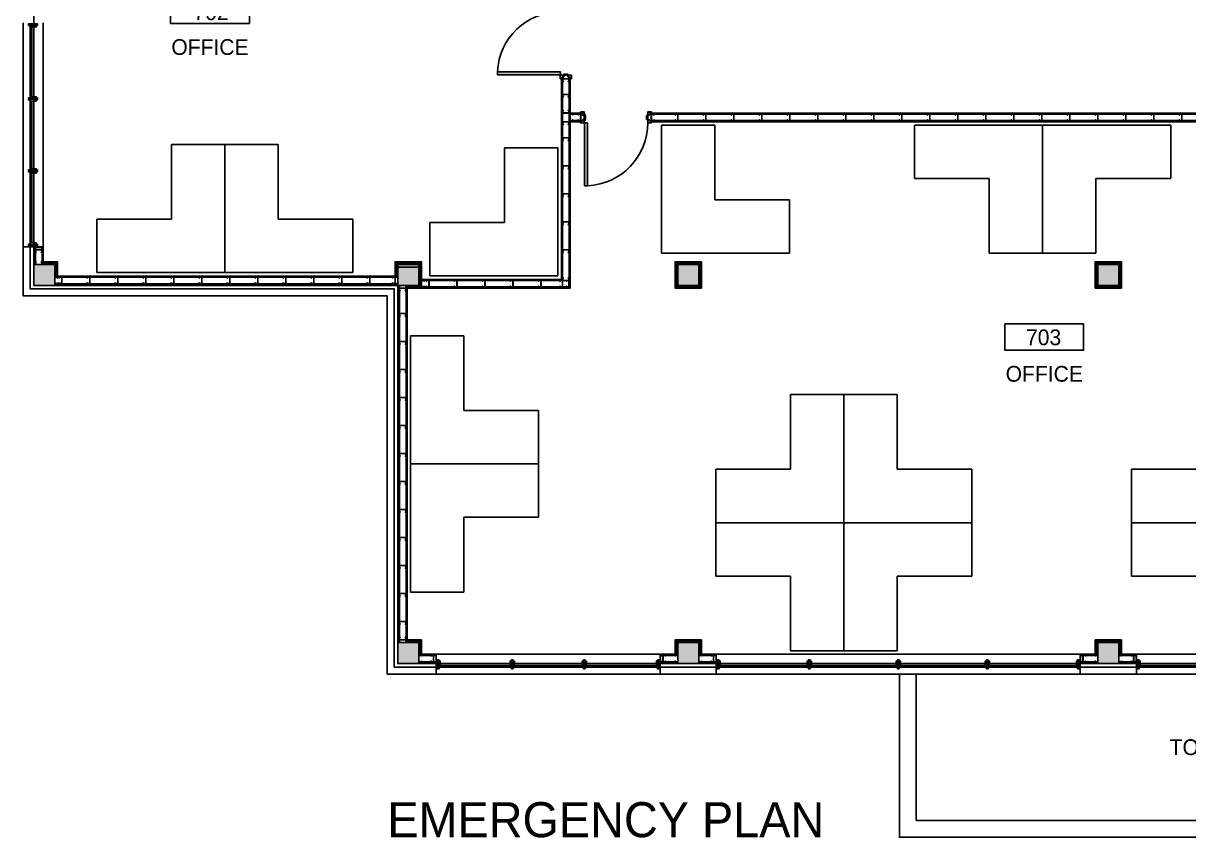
# Model space of a CAD drawing. Header units: millimetres. Extents: x 5414 to 278894, y 4264 to 146383.
# Drawn here: x 171914 to 188562, y 4264 to 15895 of the extents above; entities that cross this region are included whole.
import ezdxf
from ezdxf.enums import TextEntityAlignment as Align

# ---------------------------------------------------------------- set-up
doc = ezdxf.new("R2010")
doc.units = ezdxf.units.MM
doc.linetypes.add('Commercial Base Plan$0$ACAD_ISO02W100', pattern=[15, 12, -3])
for name, color, linetype in [('Commercial Base Plan$0$A-DR-INT', 6, 'Continuous'), ('Commercial Base Plan$0$A-GL-RMS-IDN', 6, 'Continuous'), ('Commercial Base Plan$0$A-PL-LAY-S', 6, 'Continuous'), ('Commercial Base Plan$0$I-FU-DSK', 6, 'Continuous')]:
    doc.layers.add(name, color=color, linetype=linetype)
doc.styles.add('Commercial Base Plan$0$STYLUS BT', font='stylu.ttf')

# ---------------------------------------------------------------- blocks, each defined once
blk = doc.blocks.new('Commercial Base Plan$0$wbFurringChanel 70x22')
blk.add_lwpolyline([(5, 3), (0, 3, 0.414214), (0, 2), (0, 0, 0.414214), (0, 0), (16, 0, 0.394412), (16, 0), (17, 22, -0.394412), (18, 22), (18, 22, -0.198912), (19, 22), (19, 21, 0.198912), (19, 21), (51, 21), (51, 21, 0.198912), (51, 21), (51, 22, -0.198912), (52, 22), (52, 22, -0.394412), (53, 22), (54, 0, 0.394412), (54, 0), (70, 0, 0.414214), (70, 0), (70, 2, 0.414214), (70, 2), (65, 2)], format="xyb")
blk = doc.blocks.new('Commercial Base Plan$0$wbC_Stud 92x38')
blk.add_lwpolyline([(-13, 38), (-3, 38, -0.414214), (0, 35), (0, 3, -0.414214), (-3, 0), (-89, 0, -0.414214), (-92, 3), (-92, 35, -0.414214), (-89, 38), (-79, 38), (-79, 37), (-89, 37, 0.414214), (-91, 35), (-91, 3, 0.414214), (-89, 1), (-3, 1, 0.414214), (-1, 3), (-1, 35, 0.414214), (-3, 37), (-13, 37)], format="xyb", close=True)
blk = doc.blocks.new('Commercial Base Plan$0$wbAluminJamb 127x44.5')
for p, q in [((-109.5, 39.25), (-127, 39.25)), ((-22.5, 56.5), (-17.5, 51.5)), ((0, 39.25), (-17.5, 39.25))]:
    blk.add_line(p, q)
at = {"color": 5}
for p, q in [((-47.5, 56.5), (-47.5, 66.5)), ((-22.5, 56.5), (-22.5, 66.5))]:
    blk.add_line(p, q, dxfattribs=at)
for points in [[(-127, 39.25), (-127, 12), (0, 12), (0, 39.25)], [(-22.5, 56.5), (-109.5, 56.5), (-109.5, 31.5), (-17.5, 31.5), (-17.5, 51.5)]]:
    blk.add_lwpolyline(points)
blk = doc.blocks.new('Commercial Base Plan$0$wbAluminMulion 127x44.5')
for p, q in [((-109.5, 13.625), (-127, 13.625)), ((-22.5, 30.875), (-17.5, 25.875)), ((0, 13.625), (-17.5, 13.625)), ((-22.5, -30.875), (-17.5, -25.875))]:
    blk.add_line(p, q)
at = {"color": 5}
for p, q in [((-47.5, 30.875), (-47.5, 40.875)), ((-22.5, 30.875), (-22.5, 40.875)), ((-47.5, -30.875), (-47.5, -40.875)), ((-22.5, -30.875), (-22.5, -40.875))]:
    blk.add_line(p, q, dxfattribs=at)
for points in [[(-127, 13.625), (-127, -13.625), (-109.5, -13.625)], [(-22.5, 30.875), (-109.5, 30.875), (-109.5, 5.875), (-17.5, 5.875), (-17.5, 25.875)], [(-17.5, -13.625), (0, -13.625), (0, 13.625)], [(-22.5, -30.875), (-109.5, -30.875), (-109.5, -5.875), (-17.5, -5.875), (-17.5, -25.875)]]:
    blk.add_lwpolyline(points)
blk = doc.blocks.new('Commercial Base Plan$0$wbW01Plan_5176x127(ro5200)')
for p, q in [((-5143.5, -22.5), (-3902.625, -22.5)), ((-5143.5, -47.5), (-3902.625, -47.5)), ((-3840.875, -22.5), (-2630.875, -22.5)), ((-3840.875, -47.5), (-2630.875, -47.5)), ((-1359.125, -22.5), (-2569.125, -22.5)), ((-1359.125, -47.5), (-2569.125, -47.5)), ((-56.5, -22.5), (-1297.375, -22.5)), ((-56.5, -47.5), (-1297.375, -47.5))]:
    blk.add_line(p, q)
at = {"rotation": 90}
for name, p in [('Commercial Base Plan$0$wbAluminMulion 127x44.5', (-3871.75, 0)), ('Commercial Base Plan$0$wbAluminMulion 127x44.5', (-2600, 0)), ('Commercial Base Plan$0$wbAluminMulion 127x44.5', (-1328.25, 0)), ('Commercial Base Plan$0$wbAluminJamb 127x44.5', (0, 0))]:
    blk.add_blockref(name, p, dxfattribs=at)
at = {"xscale": -1, "rotation": 270}
blk.add_blockref('Commercial Base Plan$0$wbAluminJamb 127x44.5', (-5200, 0), dxfattribs=at)
blk = doc.blocks.new('Commercial Base Plan$0$wbW02Plan_3176x127(ro3200)')
for p, q in [((-3143.5, -22.5), (-2145.375, -22.5)), ((-3143.5, -47.5), (-2145.375, -47.5)), ((-2083.625, -22.5), (-1116.375, -22.5)), ((-2083.625, -47.5), (-1116.375, -47.5)), ((-1054.625, -22.5), (-56.5, -22.5)), ((-1054.625, -47.5), (-56.5, -47.5))]:
    blk.add_line(p, q)
at = {"rotation": 90}
for name, p in [('Commercial Base Plan$0$wbAluminMulion 127x44.5', (-2114.5, 0)), ('Commercial Base Plan$0$wbAluminMulion 127x44.5', (-1085.5, 0)), ('Commercial Base Plan$0$wbAluminJamb 127x44.5', (0, 0))]:
    blk.add_blockref(name, p, dxfattribs=at)
at = {"xscale": -1, "rotation": 270}
blk.add_blockref('Commercial Base Plan$0$wbAluminJamb 127x44.5', (-3200, 0), dxfattribs=at)
blk = doc.blocks.new('Commercial Base Plan$0$att.RoomName&Number')
blk.add_lwpolyline([(-7.5, 0), (7.5, 0), (7.5, 5), (-7.5, 5)], close=True)
at = {"style": 'Commercial Base Plan$0$STYLUS BT'}
for tag, p in [('ROOM_NAME', (0, 9.5)), ('ROOM', (0, 2.5))]:
    blk.add_attdef(tag, text='', height=3, dxfattribs=at).set_placement(p, align=Align.MIDDLE)
blk = doc.blocks.new('Commercial Base Plan$0$wbDoorPlan 900x124(1010ro)')
for p, q in [((55, 976), (55, 77)), ((100, 976), (55, 976)), ((100, 77), (100, 976)), ((1, -35), (1, 35)), ((55, 77), (100, 77)), ((1009, -35), (1009, 35))]:
    blk.add_line(p, q)
for points in [[(9, 65), (2, 65, -0.414214), (1, 66), (1, 77, -0.414214), (2, 78), (50, 78, -0.414214), (51, 77), (51, 29, 0.414214), (52, 28), (66, 28, -0.414214), (67, 27), (67, -27, -0.414214), (66, -28), (52, -28, 0.414214), (51, -29), (51, -77, -0.414214), (50, -78), (2, -78, -0.414214), (1, -77), (1, -66, -0.414214), (2, -65), (9, -65), (9, -64), (2, -64, 0.414214), (0, -66), (0, -77, 0.414214), (2, -79), (50, -79, 0.414214), (52, -77), (52, -29), (66, -29, 0.414214), (68, -27), (68, 27, 0.414214), (66, 29), (52, 29), (52, 77, 0.414214), (50, 79), (2, 79, 0.414214), (0, 77), (0, 66, 0.414214), (2, 64), (9, 64)], [(1001, 65), (1008, 65, 0.414214), (1009, 66), (1009, 77, 0.414214), (1008, 78), (960, 78, 0.414214), (959, 77), (959, 29, -0.414214), (958, 28), (944, 28, 0.414214), (943, 27), (943, -27, 0.414214), (944, -28), (958, -28, -0.414214), (959, -29), (959, -77, 0.414214), (960, -78), (1008, -78, 0.414214), (1009, -77), (1009, -66, 0.414214), (1008, -65), (1001, -65), (1001, -64), (1008, -64, -0.414214), (1010, -66), (1010, -77, -0.414214), (1008, -79), (960, -79, -0.414214), (958, -77), (958, -29), (944, -29, -0.414214), (942, -27), (942, 27, -0.414214), (944, 29), (958, 29), (958, 77, -0.414214), (960, 79), (1008, 79, -0.414214), (1010, 77), (1010, 66, -0.414214), (1008, 64), (1001, 64)]]:
    blk.add_lwpolyline(points, format="xyb", close=True)
for points in [[(0, -34), (0, 34), (20, 45), (15, 51), (15, 77), (50, 77), (50, -77), (15, -77), (15, -52), (20, -45)], [(1010, -34), (1010, 34), (990, 45), (995, 51), (995, 77), (960, 77), (960, -77), (995, -77), (995, -52), (990, -45)]]:
    blk.add_lwpolyline(points, close=True)
for centre in [(35, 36), (975, 36), (35, -36), (975, -36)]:
    blk.add_circle(centre, 8)
blk.add_arc((59, 78), 899, 359.9419, 87.4119)
blk.add_solid([(55, 976), (100, 976), (55, 77), (100, 77)])
blk = doc.blocks.new('Commercial Base Plan$0$desk')
for p, q in [((0, 1829), (0, 0)), ((0, 1829), (762, 1829)), ((762, 1829), (762, 762)), ((762, 762), (1829, 762)), ((1829, 762), (1829, 0)), ((0, 0), (1829, 0))]:
    blk.add_line(p, q)

msp = doc.modelspace()

# ---------------------------------------------------------------- hatches: boundary and pattern name
at = {"layer": 'Commercial Base Plan$0$A-PL-LAY-S'}
for points in [[(172364, 12451.2), (172064, 12451.2), (172064, 12151.2), (172364, 12151.2)], [(177564, 12451.2), (177264, 12451.2), (177264, 12151.2), (177564, 12151.2)], [(181564, 12451.2), (181264, 12451.2), (181264, 12151.2), (181564, 12151.2)], [(187564, 12451.2), (187264, 12451.2), (187264, 12151.2), (187564, 12151.2)], [(187564, 12451.2), (187264, 12451.2), (187264, 12151.2), (187564, 12151.2)], [(177564, 7051.2), (177264, 7051.2), (177264, 6751.2), (177564, 6751.2)], [(181564, 7051.2), (181264, 7051.2), (181264, 6751.2), (181564, 6751.2)], [(187564, 7051.2), (187264, 7051.2), (187264, 6751.2), (187564, 6751.2)]]:
    msp.add_hatch(color=256, dxfattribs=at).paths.add_polyline_path(points)

# ---------------------------------------------------------------- linework, layer by layer
for p, q in [((171914, 15901.2), (171914, 12701.2)), ((172197, 15901.2), (172197, 12701.2)), ((179602, 15103.2), (179726, 15103.2)), ((179710, 15103.2), (179710, 14489.2)), ((179726, 14597.2), (179876, 14597.2)), ((179876, 14489.2), (179876, 14613.2)), ((180886, 14489.2), (180886, 14613.2)), ((172197, 12701.2), (171914, 12701.2)), ((177397, 7092.2), (177397, 7092.2)), ((177814, 6884.2), (181014, 6884.2)), ((177814, 6884.2), (177814, 6601.2)), ((181014, 6884.2), (181014, 6601.2)), ((187014, 6884.2), (181814, 6884.2)), ((181814, 6884.2), (181814, 6601.2)), ((187014, 6884.2), (187014, 6601.2)), ((193014, 6884.2), (187814, 6884.2)), ((187814, 6884.2), (187814, 6601.2)), ((181014, 6601.2), (177814, 6601.2)), ((187014, 6601.2), (181814, 6601.2)), ((193014, 6601.2), (187814, 6601.2))]:
    msp.add_line(p, q, dxfattribs=at)
at = {"layer": 'Commercial Base Plan$0$A-PL-LAY-S', "linetype": 'Commercial Base Plan$0$ACAD_ISO02W100'}
msp.add_lwpolyline([(208764, 26451.2), (208764, 12151.2), (203564, 12151.2), (203564, 6751.2), (177264, 6751.2), (177264, 12151.2), (172064, 12151.2), (172064, 26451.2), (177264, 26451.2), (177264, 31851.2), (203564, 31851.2), (203564, 26451.2), (208764, 26451.2)], dxfattribs=at)
at = {"layer": 'Commercial Base Plan$0$A-PL-LAY-S'}
for points in [[(177602, 12221.2), (179618, 12221.2), (179618, 15103.2)], [(179602, 15103.2), (179602, 14489.2)], [(179726, 15103.2), (179726, 14613.2), (179876, 14613.2)], [(177602, 12113.2), (179726, 12113.2), (179726, 14613.2)], [(177602, 12129.2), (179710, 12129.2), (179710, 14489.2)], [(177602, 12237.2), (179602, 12237.2), (179602, 14489.2)], [(179726, 14505.2), (179876, 14505.2)], [(179726, 14489.2), (179876, 14489.2)], [(180886, 14613.2), (192066, 14613.2)], [(180886, 14597.2), (192066, 14597.2)], [(180886, 14505.2), (192066, 14505.2)], [(180886, 14489.2), (192066, 14489.2)], [(177814, 6884.2), (177602, 6884.2), (177602, 7089.2), (177397, 7089.2), (177397, 12113.2), (177602, 12113.2), (177602, 12489.2), (177226, 12489.2), (177226, 12284.2), (172402, 12284.2), (172402, 12489.2), (172197, 12489.2), (172197, 12701.2)], [(172386, 12268.2), (172386, 12473.2), (172181, 12473.2)], [(177381, 12129.2), (177586, 12129.2), (177586, 12473.2), (177242, 12473.2), (177242, 12268.2)], [(177586, 6868.2), (177586, 7073.2), (177381, 7073.2)], [(181814, 6884.2), (181602, 6884.2), (181602, 7089.2), (181226, 7089.2), (181226, 6884.2), (181014, 6884.2)], [(181586, 6868.2), (181586, 7073.2), (181242, 7073.2), (181242, 6868.2)], [(187814, 6884.2), (187602, 6884.2), (187602, 7089.2), (187226, 7089.2), (187226, 6884.2), (187014, 6884.2)], [(187586, 6868.2), (187586, 7073.2), (187242, 7073.2), (187242, 6868.2)], [(196398, 6601.2), (196398, 4271.2), (184430, 4271.2), (184430, 6601.2)], [(196158, 6601.2), (196158, 4511.2), (184670, 4511.2), (184670, 6601.2)]]:
    msp.add_lwpolyline(points, dxfattribs=at)
at = {"layer": 'Commercial Base Plan$0$A-PL-LAY-S', "linetype": 'Continuous'}
for points in [[(177814, 6601.2), (177114, 6601.2), (177114, 12001.2), (171914, 12001.2), (171914, 12701.2)], [(177814, 6701.2), (177214, 6701.2), (177214, 12101.2), (172014, 12101.2), (172014, 12701.2)], [(172089, 12451.2), (172089, 12701.2)], [(172181, 12451.2), (172181, 12701.2)], [(177264, 12268.2), (172364, 12268.2)], [(177264, 12176.2), (172364, 12176.2)], [(177289, 7051.2), (177289, 12151.2)], [(177381, 7051.2), (177381, 12151.2)], [(177814, 6868.2), (177564, 6868.2)], [(181264, 6868.2), (181014, 6868.2)], [(181814, 6868.2), (181564, 6868.2)], [(187264, 6868.2), (187014, 6868.2)], [(187814, 6868.2), (187564, 6868.2)], [(177814, 6776.2), (177564, 6776.2)], [(181264, 6776.2), (181014, 6776.2)], [(181814, 6701.2), (181014, 6701.2)], [(181814, 6776.2), (181564, 6776.2)], [(187264, 6776.2), (187014, 6776.2)], [(187814, 6701.2), (187014, 6701.2)], [(187814, 6776.2), (187564, 6776.2)], [(181814, 6601.2), (181014, 6601.2)], [(187814, 6601.2), (187014, 6601.2)]]:
    msp.add_lwpolyline(points, dxfattribs=at)
for points in [[(181602, 12489.2), (181226, 12489.2), (181226, 12113.2), (181602, 12113.2)], [(187602, 12489.2), (187226, 12489.2), (187226, 12113.2), (187602, 12113.2)]]:
    msp.add_lwpolyline(points, close=True, dxfattribs=at)
at = {"layer": 'Commercial Base Plan$0$A-PL-LAY-S'}
for points in [[(172364, 12451.2), (172064, 12451.2), (172064, 12151.2), (172364, 12151.2)], [(177564, 12451.2), (177264, 12451.2), (177264, 12151.2), (177564, 12151.2)], [(177564, 12413.2), (177264, 12413.2), (177264, 12113.2), (177564, 12113.2)], [(181586, 12473.2), (181242, 12473.2), (181242, 12129.2), (181586, 12129.2)], [(181564, 12451.2), (181264, 12451.2), (181264, 12151.2), (181564, 12151.2)], [(187586, 12473.2), (187242, 12473.2), (187242, 12129.2), (187586, 12129.2)], [(187564, 12451.2), (187264, 12451.2), (187264, 12151.2), (187564, 12151.2)], [(177564, 7051.2), (177264, 7051.2), (177264, 6751.2), (177564, 6751.2)], [(181564, 7051.2), (181264, 7051.2), (181264, 6751.2), (181564, 6751.2)], [(187564, 7051.2), (187264, 7051.2), (187264, 6751.2), (187564, 6751.2)]]:
    msp.add_lwpolyline(points, close=True, dxfattribs=at)

# ---------------------------------------------------------------- block references
at = {"layer": 'Commercial Base Plan$0$A-DR-INT', "rotation": 90.00000000000001}
msp.add_blockref('Commercial Base Plan$0$wbDoorPlan 900x124(1010ro)', (179664, 15103.2), dxfattribs=at)
at = {"layer": 'Commercial Base Plan$0$A-DR-INT', "xscale": -1, "rotation": 180}
msp.add_blockref('Commercial Base Plan$0$wbDoorPlan 900x124(1010ro)', (179876, 14551.2), dxfattribs=at)
at = {"layer": 'Commercial Base Plan$0$A-GL-RMS-IDN'}
ref = msp.add_blockref('Commercial Base Plan$0$att.RoomName&Number', (174580.7, 16268.5), dxfattribs=dict(at, xscale=75, yscale=75, zscale=75, rotation=180))
ref.add_attrib('ROOM', '702', dxfattribs={"layer": '0', "height": 225, "style": 'Commercial Base Plan$0$STYLUS BT'}).set_placement((174595.7, 16052.7), align=Align.MIDDLE)
ref.add_attrib('ROOM_NAME', 'OFFICE', dxfattribs={"layer": '0', "height": 225, "style": 'Commercial Base Plan$0$STYLUS BT'}).set_placement((174580.7, 15556), align=Align.MIDDLE)
ref = msp.add_blockref('Commercial Base Plan$0$att.RoomName&Number', (186498.9, 11601.6), dxfattribs=dict(at, xscale=75, yscale=75, zscale=75, rotation=180))
ref.add_attrib('ROOM', '703', dxfattribs={"layer": '0', "height": 225, "style": 'Commercial Base Plan$0$STYLUS BT'}).set_placement((186489.4, 11410.6), align=Align.MIDDLE)
ref.add_attrib('ROOM_NAME', 'OFFICE', dxfattribs={"layer": '0', "height": 225, "style": 'Commercial Base Plan$0$STYLUS BT'}).set_placement((186498.9, 10889.1), align=Align.MIDDLE)
at = {"layer": 'Commercial Base Plan$0$A-PL-LAY-S', "xscale": -1}
for name, p, rotation in [('Commercial Base Plan$0$wbW02Plan_3176x127(ro3200)', (171989, 12701.2), 90), ('Commercial Base Plan$0$wbC_Stud 92x38', (179726, 14597.2), 270), ('Commercial Base Plan$0$wbC_Stud 92x38', (180886, 14597.2), 270), ('Commercial Base Plan$0$wbFurringChanel 70x22', (172364, 12268.2), 270), ('Commercial Base Plan$0$wbFurringChanel 70x22', (177264, 12451.2), 90), ('Commercial Base Plan$0$wbFurringChanel 70x22', (181264, 12451.2), 90), ('Commercial Base Plan$0$wbFurringChanel 70x22', (187264, 12451.2), 90), ('Commercial Base Plan$0$wbFurringChanel 70x22', (177564, 12151.2), 270), ('Commercial Base Plan$0$wbC_Stud 92x38', (177602, 12221.2), 270), ('Commercial Base Plan$0$wbFurringChanel 70x22', (181564, 12151.2), 270), ('Commercial Base Plan$0$wbFurringChanel 70x22', (187564, 12151.2), 270), ('Commercial Base Plan$0$wbFurringChanel 70x22', (177381, 12151.2), 180), ('Commercial Base Plan$0$wbFurringChanel 70x22', (181264, 12151.2), 180), ('Commercial Base Plan$0$wbFurringChanel 70x22', (187264, 12151.2), 180), ('Commercial Base Plan$0$wbFurringChanel 70x22', (181264, 7051.2), 90), ('Commercial Base Plan$0$wbFurringChanel 70x22', (187264, 7051.2), 90), ('Commercial Base Plan$0$wbFurringChanel 70x22', (177564, 6868.2), 270), ('Commercial Base Plan$0$wbC_Stud 92x38', (177564, 6868.2), 270), ('Commercial Base Plan$0$wbC_Stud 92x38', (181014, 6868.2), 270), ('Commercial Base Plan$0$wbC_Stud 92x38', (181052, 6868.2), 270), ('Commercial Base Plan$0$wbFurringChanel 70x22', (181564, 6868.2), 270), ('Commercial Base Plan$0$wbC_Stud 92x38', (181564, 6868.2), 270), ('Commercial Base Plan$0$wbC_Stud 92x38', (187014, 6868.2), 270), ('Commercial Base Plan$0$wbC_Stud 92x38', (187052, 6868.2), 270), ('Commercial Base Plan$0$wbFurringChanel 70x22', (187564, 6868.2), 270), ('Commercial Base Plan$0$wbC_Stud 92x38', (187564, 6868.2), 270)]:
    msp.add_blockref(name, p, dxfattribs=dict(at, rotation=rotation))
at = {"layer": 'Commercial Base Plan$0$A-PL-LAY-S'}
for name, p, rotation in [('Commercial Base Plan$0$wbC_Stud 92x38', (179618, 15103.2), 180), ('Commercial Base Plan$0$wbC_Stud 92x38', (179618, 14877.4), 180), ('Commercial Base Plan$0$wbC_Stud 92x38', (179618, 14489.9), 180), ('Commercial Base Plan$0$wbC_Stud 92x38', (179876, 14597.2), 90.00000000000001), ('Commercial Base Plan$0$wbC_Stud 92x38', (179942, 14597.2), 90.00000000000001), ('Commercial Base Plan$0$wbC_Stud 92x38', (181266, 14597.2), 90.00000000000001), ('Commercial Base Plan$0$wbC_Stud 92x38', (181666, 14597.2), 90.00000000000001), ('Commercial Base Plan$0$wbC_Stud 92x38', (182066, 14597.2), 90.00000000000001), ('Commercial Base Plan$0$wbC_Stud 92x38', (182466, 14597.2), 90.00000000000001), ('Commercial Base Plan$0$wbC_Stud 92x38', (182866, 14597.2), 90.00000000000001), ('Commercial Base Plan$0$wbC_Stud 92x38', (183266, 14597.2), 90.00000000000001), ('Commercial Base Plan$0$wbC_Stud 92x38', (183666, 14597.2), 90.00000000000001), ('Commercial Base Plan$0$wbC_Stud 92x38', (184066, 14597.2), 90.00000000000001), ('Commercial Base Plan$0$wbC_Stud 92x38', (184466, 14597.2), 90.00000000000001), ('Commercial Base Plan$0$wbC_Stud 92x38', (184866, 14597.2), 90.00000000000001), ('Commercial Base Plan$0$wbC_Stud 92x38', (185266, 14597.2), 90.00000000000001), ('Commercial Base Plan$0$wbC_Stud 92x38', (185666, 14597.2), 90.00000000000001), ('Commercial Base Plan$0$wbC_Stud 92x38', (186066, 14597.2), 90.00000000000001), ('Commercial Base Plan$0$wbC_Stud 92x38', (186466, 14597.2), 90.00000000000001), ('Commercial Base Plan$0$wbC_Stud 92x38', (186866, 14597.2), 90.00000000000001), ('Commercial Base Plan$0$wbC_Stud 92x38', (187266, 14597.2), 90.00000000000001), ('Commercial Base Plan$0$wbC_Stud 92x38', (187666, 14597.2), 90.00000000000001), ('Commercial Base Plan$0$wbC_Stud 92x38', (188066, 14597.2), 90.00000000000001), ('Commercial Base Plan$0$wbC_Stud 92x38', (188466, 14597.2), 90.00000000000001), ('Commercial Base Plan$0$wbC_Stud 92x38', (179618, 14259.2), 180), ('Commercial Base Plan$0$wbC_Stud 92x38', (179618, 13859.2), 180), ('Commercial Base Plan$0$wbC_Stud 92x38', (179618, 13459.2), 180), ('Commercial Base Plan$0$wbC_Stud 92x38', (179618, 13059.2), 180), ('Commercial Base Plan$0$wbC_Stud 92x38', (172089, 12701.2), 180), ('Commercial Base Plan$0$wbC_Stud 92x38', (172089, 12663.2), 180), ('Commercial Base Plan$0$wbC_Stud 92x38', (179618, 12659.2), 180), ('Commercial Base Plan$0$wbFurringChanel 70x22', (172364, 12451.2), 270), ('Commercial Base Plan$0$wbFurringChanel 70x22', (177264, 12268.2), 90.00000000000001), ('Commercial Base Plan$0$wbFurringChanel 70x22', (177564, 12451.2), 270), ('Commercial Base Plan$0$wbFurringChanel 70x22', (181564, 12451.2), 270), ('Commercial Base Plan$0$wbFurringChanel 70x22', (187564, 12451.2), 270), ('Commercial Base Plan$0$wbC_Stud 92x38', (172364, 12176.2), 270), ('Commercial Base Plan$0$wbC_Stud 92x38', (172464, 12268.2), 90.00000000000001), ('Commercial Base Plan$0$wbC_Stud 92x38', (172464, 12268.2), 90.00000000000001), ('Commercial Base Plan$0$wbC_Stud 92x38', (172864, 12268.2), 90.00000000000001), ('Commercial Base Plan$0$wbC_Stud 92x38', (173264, 12268.2), 90.00000000000001), ('Commercial Base Plan$0$wbC_Stud 92x38', (173664, 12268.2), 90.00000000000001), ('Commercial Base Plan$0$wbC_Stud 92x38', (174064, 12268.2), 90.00000000000001), ('Commercial Base Plan$0$wbC_Stud 92x38', (174464, 12268.2), 90.00000000000001), ('Commercial Base Plan$0$wbC_Stud 92x38', (174864, 12268.2), 90.00000000000001), ('Commercial Base Plan$0$wbC_Stud 92x38', (175264, 12268.2), 90.00000000000001), ('Commercial Base Plan$0$wbC_Stud 92x38', (175664, 12268.2), 90.00000000000001), ('Commercial Base Plan$0$wbC_Stud 92x38', (176064, 12268.2), 90.00000000000001), ('Commercial Base Plan$0$wbC_Stud 92x38', (176464, 12268.2), 90.00000000000001), ('Commercial Base Plan$0$wbC_Stud 92x38', (176864, 12268.2), 90.00000000000001), ('Commercial Base Plan$0$wbC_Stud 92x38', (177226, 12268.2), 90.00000000000001), ('Commercial Base Plan$0$wbC_Stud 92x38', (177264, 12268.2), 90.00000000000001), ('Commercial Base Plan$0$wbC_Stud 92x38', (177710, 12221.2), 90.00000000000001), ('Commercial Base Plan$0$wbC_Stud 92x38', (178110, 12221.2), 90.00000000000001), ('Commercial Base Plan$0$wbC_Stud 92x38', (178510, 12221.2), 90.00000000000001), ('Commercial Base Plan$0$wbC_Stud 92x38', (178910, 12221.2), 90.00000000000001), ('Commercial Base Plan$0$wbC_Stud 92x38', (179310, 12221.2), 90.00000000000001), ('Commercial Base Plan$0$wbC_Stud 92x38', (179618, 12221.2), 90.00000000000001), ('Commercial Base Plan$0$wbC_Stud 92x38', (179710, 12221.2), 90.00000000000001), ('Commercial Base Plan$0$wbFurringChanel 70x22', (181264, 12151.2), 90.00000000000001), ('Commercial Base Plan$0$wbFurringChanel 70x22', (187264, 12151.2), 90.00000000000001), ('Commercial Base Plan$0$wbC_Stud 92x38', (177289, 12151.2), 180), ('Commercial Base Plan$0$wbC_Stud 92x38', (177289, 12113.2), 180), ('Commercial Base Plan$0$wbFurringChanel 70x22', (177564, 12151.2), 180), ('Commercial Base Plan$0$wbFurringChanel 70x22', (181564, 12151.2), 180), ('Commercial Base Plan$0$wbFurringChanel 70x22', (187564, 12151.2), 180), ('Commercial Base Plan$0$wbC_Stud 92x38', (177289, 11751.2), 180), ('Commercial Base Plan$0$wbC_Stud 92x38', (177289, 11351.2), 180), ('Commercial Base Plan$0$wbC_Stud 92x38', (177289, 10951.2), 180), ('Commercial Base Plan$0$wbC_Stud 92x38', (177289, 10551.2), 180), ('Commercial Base Plan$0$wbC_Stud 92x38', (177289, 10151.2), 180), ('Commercial Base Plan$0$wbC_Stud 92x38', (177289, 9751.2), 180), ('Commercial Base Plan$0$wbC_Stud 92x38', (177289, 9351.2), 180), ('Commercial Base Plan$0$wbC_Stud 92x38', (177289, 8951.2), 180), ('Commercial Base Plan$0$wbC_Stud 92x38', (177289, 8551.2), 180), ('Commercial Base Plan$0$wbC_Stud 92x38', (177289, 8151.2), 180), ('Commercial Base Plan$0$wbC_Stud 92x38', (177289, 7751.2), 180), ('Commercial Base Plan$0$wbC_Stud 92x38', (177289, 7351.2), 180), ('Commercial Base Plan$0$wbFurringChanel 70x22', (177564, 7051.2), 270), ('Commercial Base Plan$0$wbFurringChanel 70x22', (181564, 7051.2), 270), ('Commercial Base Plan$0$wbFurringChanel 70x22', (187564, 7051.2), 270), ('Commercial Base Plan$0$wbC_Stud 92x38', (177776, 6868.2), 90.00000000000001), ('Commercial Base Plan$0$wbC_Stud 92x38', (177814, 6868.2), 90.00000000000001), ('Commercial Base Plan$0$wbC_Stud 92x38', (181264, 6868.2), 90.00000000000001), ('Commercial Base Plan$0$wbFurringChanel 70x22', (181264, 6868.2), 90.00000000000001), ('Commercial Base Plan$0$wbC_Stud 92x38', (181776, 6868.2), 90.00000000000001), ('Commercial Base Plan$0$wbC_Stud 92x38', (181814, 6868.2), 90.00000000000001), ('Commercial Base Plan$0$wbC_Stud 92x38', (187264, 6868.2), 90.00000000000001), ('Commercial Base Plan$0$wbFurringChanel 70x22', (187264, 6868.2), 90.00000000000001), ('Commercial Base Plan$0$wbC_Stud 92x38', (187776, 6868.2), 90.00000000000001), ('Commercial Base Plan$0$wbC_Stud 92x38', (187814, 6868.2), 90.00000000000001), ('Commercial Base Plan$0$wbW02Plan_3176x127(ro3200)', (177814, 6676.2), 180), ('Commercial Base Plan$0$wbW01Plan_5176x127(ro5200)', (181814, 6676.2), 180), ('Commercial Base Plan$0$wbW01Plan_5176x127(ro5200)', (187814, 6676.2), 180)]:
    msp.add_blockref(name, p, dxfattribs=dict(at, rotation=rotation))
at = {"layer": 'Commercial Base Plan$0$A-PL-LAY-S', "xscale": -1}
for name, p in [('Commercial Base Plan$0$wbC_Stud 92x38', (179618, 14613.6)), ('Commercial Base Plan$0$wbC_Stud 92x38', (172089, 12451.2)), ('Commercial Base Plan$0$wbFurringChanel 70x22', (172251, 12451.2)), ('Commercial Base Plan$0$wbFurringChanel 70x22', (172364, 12451.2)), ('Commercial Base Plan$0$wbFurringChanel 70x22', (177564, 12451.2)), ('Commercial Base Plan$0$wbFurringChanel 70x22', (181564, 12451.2)), ('Commercial Base Plan$0$wbFurringChanel 70x22', (187564, 12451.2)), ('Commercial Base Plan$0$wbC_Stud 92x38', (179618, 12221.2)), ('Commercial Base Plan$0$wbC_Stud 92x38', (177289, 7089.2)), ('Commercial Base Plan$0$wbC_Stud 92x38', (177289, 7051.2)), ('Commercial Base Plan$0$wbFurringChanel 70x22', (177564, 7051.2)), ('Commercial Base Plan$0$wbFurringChanel 70x22', (181564, 7051.2)), ('Commercial Base Plan$0$wbFurringChanel 70x22', (187564, 7051.2))]:
    msp.add_blockref(name, p, dxfattribs=at)
at = {"layer": 'Commercial Base Plan$0$A-PL-LAY-S'}
for p in [(177264, 12451.2), (181264, 12451.2), (187264, 12451.2), (177381, 7051.2), (181264, 7051.2), (187264, 7051.2)]:
    msp.add_blockref('Commercial Base Plan$0$wbFurringChanel 70x22', p, dxfattribs=at)
at = {"layer": 'Commercial Base Plan$0$I-FU-DSK', "xscale": -1}
for p, rotation in [((181030, 12610.2), 270), ((186475.8, 14439.2), 180), ((177447, 9601.7), 270), ((183636.5, 8763.2), 270), ((177447, 9601.7), 180), ((183636.5, 8763.2), 180)]:
    msp.add_blockref('Commercial Base Plan$0$desk', p, dxfattribs=dict(at, rotation=rotation))
at = {"layer": 'Commercial Base Plan$0$I-FU-DSK'}
for p, rotation in [((186475.8, 14439.2), 180), ((179552, 12287.2), 90.00000000000001), ((183636.5, 8763.2), 90.00000000000001), ((189573.5, 8763.2), 90.00000000000001), ((183636.5, 8763.2), 180), ((189573.5, 8763.2), 180)]:
    msp.add_blockref('Commercial Base Plan$0$desk', p, dxfattribs=dict(at, rotation=rotation))
at = {"layer": 'Commercial Base Plan$0$I-FU-DSK', "xscale": -1}
msp.add_blockref('Commercial Base Plan$0$desk', (174794.6, 12334.2), dxfattribs=at)
at = {"layer": 'Commercial Base Plan$0$I-FU-DSK'}
msp.add_blockref('Commercial Base Plan$0$desk', (174794.6, 12334.2), dxfattribs=at)

# ---------------------------------------------------------------- texts
at = {"layer": 'Commercial Base Plan$0$A-GL-RMS-IDN', "style": 'Commercial Base Plan$0$STYLUS BT'}
for s, height, p in [('TOP OF THE CANOPY BELOW', 225, (188289.7, 5443.9)), ('EMERGENCY PLAN', 500, (177114, 4271.2))]:
    msp.add_text(s, height=height, dxfattribs=at).set_placement(p)

doc.saveas('drawing.dxf')
